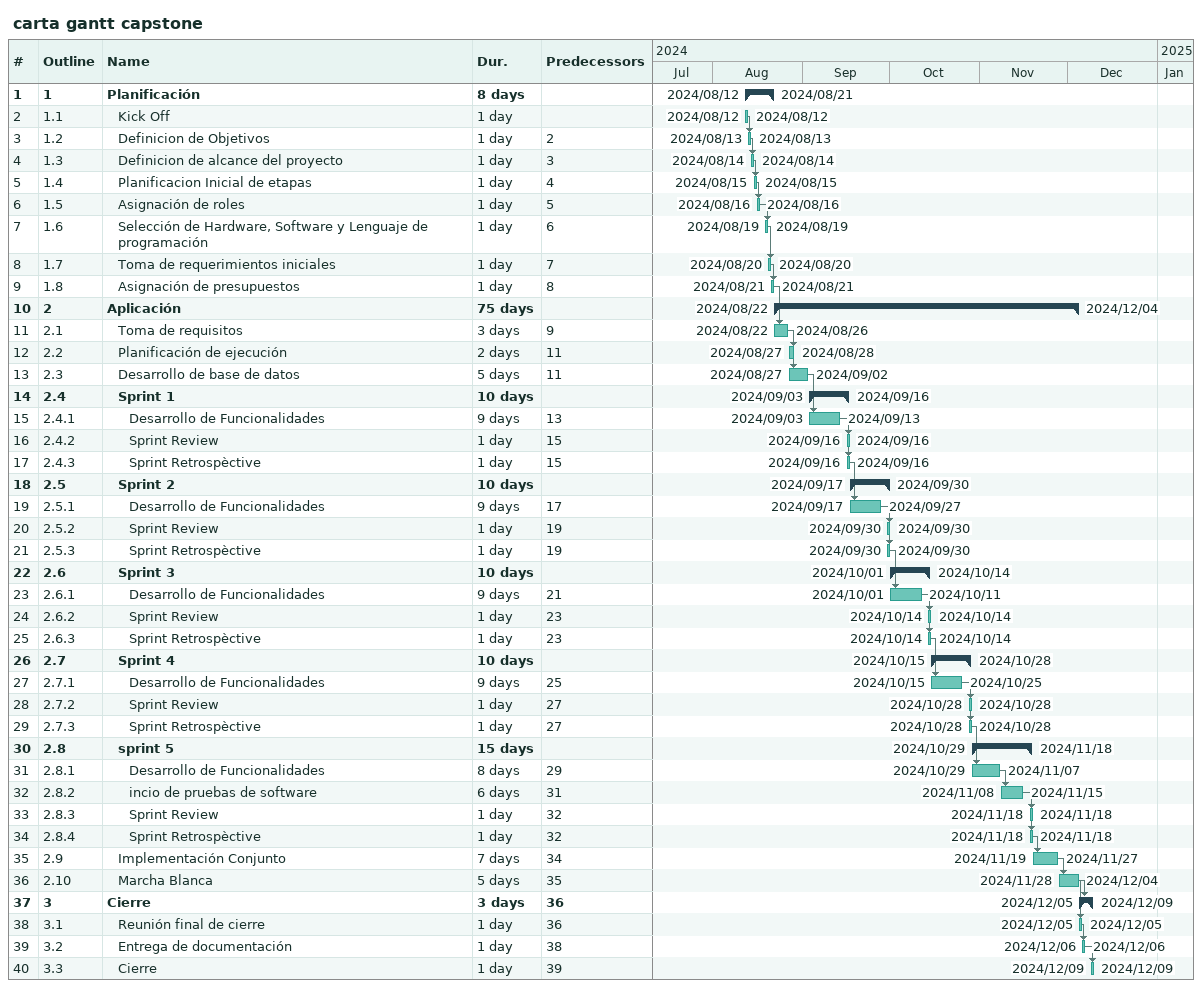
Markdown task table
carta gantt capstone

| ID | WBS | Task | Duration | Start | Finish | Predecessors |
|---|---|---|---|---|---|---|
| 1 | 1 | **Planificación** | 8d | 2024-08-12 | 2024-08-21 |  |
| 2 | 1.1 | Kick Off | 1d | 2024-08-12 | 2024-08-12 |  |
| 3 | 1.2 | Definicion de Objetivos | 1d | 2024-08-13 | 2024-08-13 | 2 |
| 4 | 1.3 | Definicion de alcance del proyecto | 1d | 2024-08-14 | 2024-08-14 | 3 |
| 5 | 1.4 | Planificacion Inicial de etapas | 1d | 2024-08-15 | 2024-08-15 | 4 |
| 6 | 1.5 | Asignación de roles | 1d | 2024-08-16 | 2024-08-16 | 5 |
| 7 | 1.6 | Selección de Hardware, Software y Lenguaje de programación | 1d | 2024-08-19 | 2024-08-19 | 6 |
| 8 | 1.7 | Toma de requerimientos iniciales | 1d | 2024-08-20 | 2024-08-20 | 7 |
| 9 | 1.8 | Asignación de presupuestos | 1d | 2024-08-21 | 2024-08-21 | 8 |
| 10 | 2 | **Aplicación** | 75d | 2024-08-22 | 2024-12-04 |  |
| 11 | 2.1 | Toma de requisitos | 3d | 2024-08-22 | 2024-08-26 | 9 |
| 12 | 2.2 | Planificación de ejecución | 2d | 2024-08-27 | 2024-08-28 | 11 |
| 13 | 2.3 | Desarrollo de base de datos | 5d | 2024-08-27 | 2024-09-02 | 11 |
| 14 | 2.4 | **Sprint 1** | 10d | 2024-09-03 | 2024-09-16 |  |
| 15 | 2.4.1 | Desarrollo de Funcionalidades | 9d | 2024-09-03 | 2024-09-13 | 13 |
| 16 | 2.4.2 | Sprint Review | 1d | 2024-09-16 | 2024-09-16 | 15 |
| 17 | 2.4.3 | Sprint Retrospèctive | 1d | 2024-09-16 | 2024-09-16 | 15 |
| 18 | 2.5 | **Sprint 2** | 10d | 2024-09-17 | 2024-09-30 |  |
| 19 | 2.5.1 | Desarrollo de Funcionalidades | 9d | 2024-09-17 | 2024-09-27 | 17 |
| 20 | 2.5.2 | Sprint Review | 1d | 2024-09-30 | 2024-09-30 | 19 |
| 21 | 2.5.3 | Sprint Retrospèctive | 1d | 2024-09-30 | 2024-09-30 | 19 |
| 22 | 2.6 | **Sprint 3** | 10d | 2024-10-01 | 2024-10-14 |  |
| 23 | 2.6.1 | Desarrollo de Funcionalidades | 9d | 2024-10-01 | 2024-10-11 | 21 |
| 24 | 2.6.2 | Sprint Review | 1d | 2024-10-14 | 2024-10-14 | 23 |
| 25 | 2.6.3 | Sprint Retrospèctive | 1d | 2024-10-14 | 2024-10-14 | 23 |
| 26 | 2.7 | **Sprint 4** | 10d | 2024-10-15 | 2024-10-28 |  |
| 27 | 2.7.1 | Desarrollo de Funcionalidades | 9d | 2024-10-15 | 2024-10-25 | 25 |
| 28 | 2.7.2 | Sprint Review | 1d | 2024-10-28 | 2024-10-28 | 27 |
| 29 | 2.7.3 | Sprint Retrospèctive | 1d | 2024-10-28 | 2024-10-28 | 27 |
| 30 | 2.8 | **sprint 5** | 15d | 2024-10-29 | 2024-11-18 |  |
| 31 | 2.8.1 | Desarrollo de Funcionalidades | 8d | 2024-10-29 | 2024-11-07 | 29 |
| 32 | 2.8.2 | incio de pruebas de software | 6d | 2024-11-08 | 2024-11-15 | 31 |
| 33 | 2.8.3 | Sprint Review | 1d | 2024-11-18 | 2024-11-18 | 32 |
| 34 | 2.8.4 | Sprint Retrospèctive | 1d | 2024-11-18 | 2024-11-18 | 32 |
| 35 | 2.9 | Implementación Conjunto | 7d | 2024-11-19 | 2024-11-27 | 34 |
| 36 | 2.10 | Marcha Blanca | 5d | 2024-11-28 | 2024-12-04 | 35 |
| 37 | 3 | **Cierre** | 3d | 2024-12-05 | 2024-12-09 | 36 |
| 38 | 3.1 | Reunión final de cierre | 1d | 2024-12-05 | 2024-12-05 | 36 |
| 39 | 3.2 | Entrega de documentación | 1d | 2024-12-06 | 2024-12-06 | 38 |
| 40 | 3.3 | Cierre | 1d | 2024-12-09 | 2024-12-09 | 39 |
